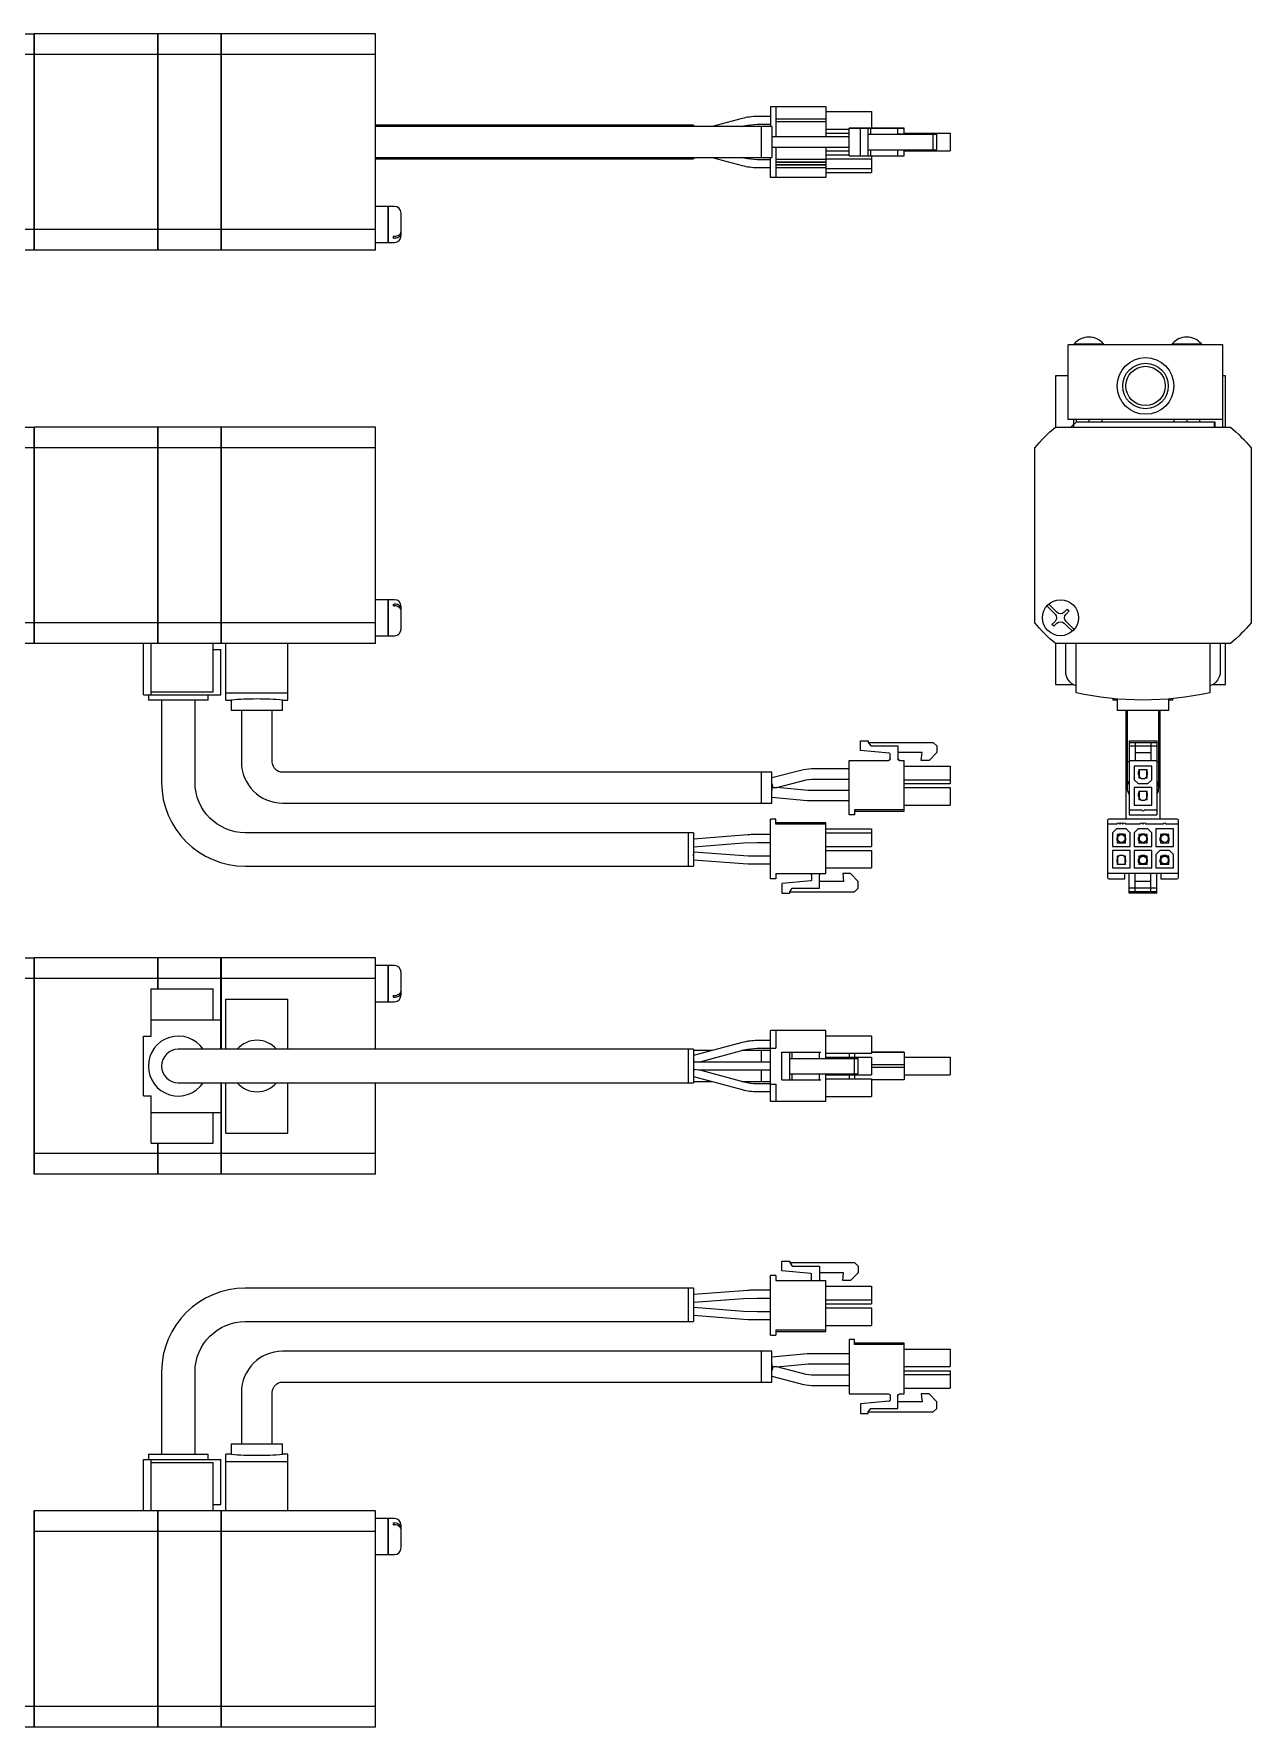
# Model space of a CAD drawing. Extents: x 0 to 497, y -8 to 356.
# Drawn here: x 261.1 to 497.4, y 27.5 to 356.3 of the extents above; entities that cross this region are included whole.
import ezdxf

# ---------------------------------------------------------------- set-up
doc = ezdxf.new("R2010")
doc.units = 0
doc.header["$LTSCALE"] = 0.5
doc.layers.add('MSM_CONTINUOUS', color=7, linetype='CONTINUOUS')

msp = doc.modelspace()

# ---------------------------------------------------------------- linework, layer by layer
at = {"layer": 'MSM_CONTINUOUS'}
for p, q in [((242.38, 356.3), (261.08, 356.3)), ((261.08, 356.3), (261.08, 314.3)), ((261.13, 356.25), (261.08, 356.25)), ((261.13, 356.3), (261.13, 314.3)), ((285.08, 356.3), (261.13, 356.3)), ((285.08, 356.3), (285.08, 314.3)), ((285.13, 356.25), (285.08, 356.25)), ((285.13, 356.3), (285.13, 314.3)), ((297.38, 356.3), (285.13, 356.3)), ((297.38, 356.3), (297.38, 314.3)), ((297.43, 356.25), (297.38, 356.25)), ((297.43, 356.3), (297.43, 314.3)), ((327.38, 356.3), (297.43, 356.3)), ((327.38, 314.3), (327.38, 356.3)), ((261.08, 352.28), (252.38, 352.28)), ((261.13, 352.02), (261.08, 352.02)), ((285.08, 352.28), (261.13, 352.28)), ((285.13, 352.02), (285.08, 352.02)), ((297.38, 352.28), (285.13, 352.28)), ((297.43, 352.02), (297.38, 352.02)), ((327.38, 352.28), (297.43, 352.28)), ((404.13, 342.2), (404.13, 338.3)), ((404.13, 342.2), (414.83, 342.2)), ((405.13, 342.2), (405.13, 336.3)), ((414.83, 342.2), (414.83, 336.3)), ((398.62, 339.88), (392.76, 338.3)), ((404.13, 340.25), (401.5, 340.25)), ((401.5, 338.75), (404.13, 338.75)), ((414.83, 339.75), (405.13, 339.75)), ((414.83, 339.25), (405.13, 339.25)), ((414.83, 341.2), (423.73, 341.2)), ((423.73, 341.2), (423.73, 338)), ((389.13, 338.55), (327.38, 338.55)), ((404.38, 338.3), (327.38, 338.3)), ((388.13, 338.55), (388.13, 338.3)), ((389.13, 338.55), (389.13, 338.3)), ((398.56, 338.3), (399.01, 338.43)), ((402.38, 332.3), (402.38, 338.3)), ((404.38, 338.3), (404.38, 332.3)), ((410.76, 336.3), (404.38, 336.3)), ((411.29, 336.3), (404.38, 336.3)), ((412.03, 336.3), (410.76, 336.3)), ((411.48, 336.3), (411.29, 336.3)), ((419.38, 336.3), (411.48, 336.3)), ((419.38, 336.3), (412.03, 336.3)), ((414.83, 337.8), (419.38, 337.8)), ((414.83, 337), (419.38, 337)), ((419.38, 338), (427.03, 338)), ((419.38, 338), (419.38, 338)), ((419.38, 332.6), (419.38, 338)), ((420.38, 338), (419.38, 338)), ((430.08, 338), (420.38, 338)), ((421.58, 332.6), (421.58, 338)), ((421.58, 338), (423.08, 338)), ((427.15, 338), (421.58, 338)), ((423.08, 338), (423.58, 338)), ((423.08, 332.6), (423.08, 338)), ((423.08, 336.8), (435.68, 336.8)), ((423.58, 338), (428.83, 338)), ((423.58, 336.8), (423.58, 338)), ((427.03, 338), (427.33, 338)), ((427.33, 338), (427.15, 338)), ((428.83, 338), (429.13, 338)), ((428.83, 336.8), (428.83, 338)), ((429.13, 336.8), (428.83, 336.8)), ((433.52, 336.8), (428.83, 336.8)), ((429.13, 338), (430.08, 338)), ((430.08, 336.8), (430.08, 338)), ((430.08, 338), (430.08, 338)), ((430.08, 337), (438.98, 337)), ((430.08, 337), (438.98, 337)), ((430.08, 337), (438.98, 337)), ((433.38, 336.8), (433.52, 336.8)), ((434.88, 336.8), (433.52, 336.8)), ((436.38, 336.8), (434.88, 336.8)), ((435.68, 336.8), (436.38, 336.8)), ((435.68, 333.8), (435.68, 336.8)), ((436.38, 333.8), (436.38, 336.8)), ((438.98, 337), (438.98, 333.6)), ((327.38, 332.3), (404.38, 332.3)), ((388.13, 332.3), (388.13, 332.05)), ((389.13, 332.3), (389.13, 332.05)), ((392.76, 332.3), (398.62, 330.73)), ((399.01, 332.18), (398.56, 332.3)), ((404.13, 328.4), (404.13, 332.3)), ((404.38, 334.3), (410.76, 334.3)), ((405.13, 334.3), (405.13, 328.4)), ((410.76, 334.3), (412.03, 334.3)), ((412.03, 334.3), (419.38, 334.3)), ((414.83, 334.3), (414.83, 328.4)), ((414.83, 333.6), (419.38, 333.6)), ((414.83, 332.8), (419.38, 332.8)), ((419.38, 332.6), (421.58, 332.6)), ((421.58, 332.6), (423.08, 332.6)), ((423.08, 333.8), (435.68, 333.8)), ((423.08, 332.6), (423.58, 332.6)), ((423.58, 332.6), (423.58, 333.8)), ((423.58, 332.6), (428.83, 332.6)), ((423.73, 332.6), (423.73, 329.4)), ((428.83, 332.6), (428.83, 333.8)), ((428.83, 332.6), (429.13, 332.6)), ((429.13, 332.6), (430.08, 332.6)), ((430.08, 332.6), (430.08, 333.8)), ((430.08, 333.6), (438.98, 333.6)), ((435.68, 333.8), (436.38, 333.8)), ((327.38, 332.05), (389.13, 332.05)), ((404.13, 331.85), (401.51, 331.85)), ((401.51, 330.35), (404.13, 330.35)), ((414.83, 331.9), (405.13, 331.9)), ((414.83, 331.4), (405.13, 331.4)), ((414.83, 331.35), (405.13, 331.35)), ((414.83, 330.85), (405.13, 330.85)), ((414.83, 330.8), (405.13, 330.8)), ((414.83, 330.3), (405.13, 330.3)), ((414.83, 332.05), (423.73, 332.05)), ((414.83, 330.15), (423.73, 330.15)), ((414.83, 329.4), (423.73, 329.4)), ((414.83, 328.4), (404.13, 328.4)), ((329.88, 322.8), (327.38, 322.8)), ((329.88, 315.8), (329.88, 322.8)), ((329.93, 322.75), (329.88, 322.75)), ((329.93, 315.8), (329.93, 322.8)), ((331.08, 322.8), (329.93, 322.8)), ((332.38, 317.1), (332.38, 321.5)), ((261.08, 318.33), (252.38, 318.33)), ((261.13, 318.59), (261.08, 318.59)), ((285.08, 318.33), (261.13, 318.33)), ((285.13, 318.59), (285.08, 318.59)), ((297.38, 318.33), (285.13, 318.33)), ((297.43, 318.59), (297.38, 318.59)), ((327.38, 318.33), (297.43, 318.33)), ((327.38, 315.8), (329.88, 315.8)), ((329.88, 315.85), (329.93, 315.85)), ((329.93, 315.8), (331.08, 315.8)), ((330.88, 317.01), (331.08, 317.01)), ((330.88, 316.66), (330.88, 317.01)), ((330.88, 316.66), (331.08, 316.66)), ((261.08, 314.3), (245.88, 314.3)), ((261.13, 314.35), (261.08, 314.35)), ((285.08, 314.3), (261.13, 314.3)), ((285.13, 314.35), (285.08, 314.35)), ((297.38, 314.3), (285.13, 314.3)), ((297.43, 314.35), (297.38, 314.35)), ((327.38, 314.3), (297.43, 314.3)), ((461.91, 281.43), (461.91, 295.93)), ((491.91, 295.93), (461.91, 295.93)), ((463.06, 296.09), (468.76, 296.09)), ((463.06, 296.09), (463.06, 295.93)), ((468.76, 295.93), (468.76, 296.09)), ((482.06, 296.09), (487.76, 296.09)), ((482.06, 296.09), (482.06, 295.93)), ((487.76, 295.93), (487.76, 296.09)), ((491.91, 279.93), (491.91, 295.93)), ((461.91, 289.93), (459.41, 289.93)), ((459.41, 289.93), (459.41, 279.93)), ((492.41, 289.93), (491.91, 289.93)), ((492.41, 279.93), (492.41, 289.93)), ((242.38, 279.93), (261.08, 279.93)), ((261.08, 279.93), (261.08, 237.93)), ((261.13, 279.88), (261.08, 279.88)), ((261.13, 279.93), (261.13, 237.93)), ((285.08, 279.93), (261.13, 279.93)), ((285.08, 279.93), (285.08, 237.93)), ((285.13, 279.88), (285.08, 279.88)), ((285.13, 279.93), (285.13, 237.93)), ((297.38, 279.93), (285.13, 279.93)), ((297.38, 279.93), (297.38, 237.93)), ((297.43, 279.88), (297.38, 279.88)), ((297.43, 279.93), (297.43, 237.93)), ((327.38, 279.93), (297.43, 279.93)), ((327.38, 237.93), (327.38, 279.93)), ((459.44, 279.93), (493.38, 279.93)), ((491.91, 281.43), (461.91, 281.43)), ((463.41, 280.93), (462.41, 279.93)), ((462.91, 281.43), (462.91, 279.93)), ((463.41, 281.43), (463.41, 280.93)), ((490.41, 280.93), (463.41, 280.93)), ((465.91, 281.43), (465.91, 280.93)), ((468.41, 281.43), (468.41, 280.93)), ((482.41, 281.43), (482.41, 280.93)), ((484.91, 281.43), (484.91, 280.93)), ((487.41, 281.43), (487.41, 280.93)), ((490.31, 279.93), (490.31, 280.93)), ((490.41, 279.93), (490.41, 280.93)), ((261.08, 275.9), (252.38, 275.9)), ((261.13, 275.64), (261.08, 275.64)), ((285.08, 275.9), (261.13, 275.9)), ((285.13, 275.64), (285.08, 275.64)), ((297.38, 275.9), (285.13, 275.9)), ((297.43, 275.64), (297.38, 275.64)), ((327.38, 275.9), (297.43, 275.9)), ((455.41, 241.96), (455.41, 275.9)), ((497.41, 275.9), (497.41, 241.96)), ((329.88, 246.43), (327.38, 246.43)), ((329.88, 239.43), (329.88, 246.43)), ((329.93, 246.38), (329.88, 246.38)), ((329.93, 239.43), (329.93, 246.43)), ((331.08, 246.43), (329.93, 246.43)), ((330.88, 245.58), (331.08, 245.58)), ((330.88, 245.22), (330.88, 245.58)), ((330.88, 245.22), (331.08, 245.22)), ((332.38, 240.73), (332.38, 245.13)), ((459.35, 243.64), (457.76, 245.22)), ((458.12, 245.58), (459.7, 243.99)), ((461.12, 243.99), (461.72, 244.59)), ((462.07, 244.24), (461.47, 243.64)), ((461.72, 244.59), (462.07, 244.24)), ((261.08, 241.96), (252.38, 241.96)), ((261.13, 242.22), (261.08, 242.22)), ((285.08, 241.96), (261.13, 241.96)), ((285.13, 242.22), (285.08, 242.22)), ((297.38, 241.96), (285.13, 241.96)), ((297.43, 242.22), (297.38, 242.22)), ((327.38, 241.96), (297.43, 241.96)), ((458.75, 241.62), (459.35, 242.22)), ((459.1, 241.27), (458.75, 241.62)), ((459.7, 241.87), (459.1, 241.27)), ((461.78, 241.21), (461.12, 241.87)), ((461.47, 242.22), (462.13, 241.56)), ((462.7, 240.29), (461.78, 241.21)), ((462.13, 241.56), (463.06, 240.64)), ((261.08, 237.93), (242.38, 237.93)), ((261.13, 237.98), (261.08, 237.98)), ((297.38, 237.93), (261.13, 237.93)), ((282.38, 227.93), (282.38, 237.93)), ((283.88, 227.93), (283.88, 237.93)), ((285.13, 237.98), (285.08, 237.98)), ((295.88, 228.53), (295.88, 237.93)), ((297.43, 237.98), (297.38, 237.98)), ((327.38, 237.93), (297.43, 237.93)), ((298.38, 226.94), (298.38, 237.93)), ((310.38, 226.94), (310.38, 237.93)), ((327.38, 239.43), (329.88, 239.43)), ((329.88, 239.48), (329.93, 239.48)), ((329.93, 239.43), (331.08, 239.43)), ((459.41, 237.96), (459.41, 229.93)), ((493.38, 237.93), (459.44, 237.93)), ((461.41, 232.51), (461.41, 237.93)), ((463.41, 228.36), (463.41, 237.93)), ((489.41, 237.93), (489.41, 228.36)), ((491.41, 237.93), (491.41, 232.51)), ((492.41, 229.93), (492.41, 237.93)), ((295.88, 236.73), (297.38, 236.73)), ((297.38, 227.93), (297.38, 236.73)), ((282.38, 227.93), (297.38, 227.93)), ((283.31, 227.93), (283.31, 226.93)), ((294.95, 226.93), (283.31, 226.93)), ((283.88, 228.53), (295.88, 228.53)), ((285.88, 226.93), (285.88, 210.93)), ((292.38, 210.93), (292.38, 226.93)), ((294.95, 226.93), (294.95, 227.93)), ((298.38, 228.36), (310.38, 228.36)), ((298.38, 226.94), (299.38, 226.94)), ((299.38, 226.94), (299.38, 224.93)), ((309.38, 226.94), (310.38, 226.94)), ((309.38, 224.93), (309.38, 226.94)), ((459.41, 229.93), (462.88, 229.93)), ((470.59, 227.22), (470.59, 226.93)), ((471.41, 226.93), (470.59, 226.93)), ((471.41, 227.14), (471.41, 224.93)), ((481.41, 224.93), (481.41, 227.14)), ((482.23, 226.93), (481.41, 226.93)), ((482.23, 226.93), (482.23, 227.22)), ((489.94, 229.93), (492.41, 229.93)), ((309.38, 224.93), (299.38, 224.93)), ((301.38, 224.93), (301.38, 214.93)), ((307.38, 214.93), (307.38, 224.93)), ((481.41, 224.93), (471.41, 224.93)), ((473.16, 203.83), (473.16, 224.93)), ((473.41, 209.93), (473.41, 224.93)), ((479.41, 224.93), (479.41, 209.93)), ((479.66, 224.93), (479.66, 203.83)), ((421.58, 217.12), (421.58, 219.03)), ((421.58, 219.03), (423.08, 219.03)), ((421.58, 219.03), (423.08, 219.03)), ((427.15, 216.63), (421.58, 217.12)), ((423.08, 219.03), (423.08, 218.73)), ((423.08, 218.73), (435.68, 218.73)), ((423.08, 218.73), (423.58, 218.03)), ((423.08, 218.73), (435.68, 218.73)), ((423.58, 218.03), (428.83, 218.03)), ((428.83, 218.03), (428.83, 215.53)), ((435.68, 218.73), (436.38, 218.03)), ((435.68, 218.73), (436.38, 218.03)), ((436.38, 218.03), (436.38, 216.73)), ((473.71, 219.03), (479.11, 219.03)), ((473.71, 219.03), (473.71, 204.63)), ((473.71, 218.73), (479.11, 218.73)), ((473.71, 218.03), (479.11, 218.03)), ((474.91, 218.73), (474.91, 215.23)), ((477.91, 218.73), (477.91, 215.23)), ((479.11, 219.03), (479.11, 204.63)), ((419.38, 215.23), (427.03, 215.23)), ((419.38, 215.23), (427.03, 215.23)), ((419.38, 204.63), (419.38, 215.23)), ((427.04, 215.23), (427.03, 215.23)), ((427.33, 215.53), (427.33, 216.43)), ((433.52, 216.73), (428.83, 216.73)), ((429.13, 215.23), (429.13, 215.23)), ((429.13, 215.23), (430.08, 215.23)), ((429.13, 215.23), (430.08, 215.23)), ((430.08, 205.38), (430.08, 215.23)), ((430.08, 214.13), (438.98, 214.13)), ((430.08, 214.13), (438.98, 214.13)), ((433.38, 215.23), (433.52, 216.73)), ((433.38, 215.23), (433.52, 216.73)), ((434.88, 215.23), (433.38, 215.23)), ((436.38, 216.73), (434.88, 215.23)), ((438.98, 214.13), (438.98, 210.73)), ((473.71, 214.93), (473.41, 214.93)), ((473.71, 215.23), (479.11, 215.23)), ((474.71, 214.13), (474.71, 211.48)), ((478.11, 214.13), (474.71, 214.13)), ((474.91, 216.73), (477.91, 216.73)), ((478.11, 211.48), (478.11, 214.13)), ((479.41, 214.93), (479.11, 214.93)), ((404.38, 212.93), (309.38, 212.93)), ((402.38, 206.93), (402.38, 212.93)), ((410.51, 213.41), (404.38, 211.81)), ((404.38, 206.93), (404.38, 212.93)), ((404.6, 209.94), (404.38, 210.78)), ((404.6, 209.94), (404.38, 210.78)), ((405.33, 209.99), (411.02, 211.48)), ((412.03, 213.61), (410.51, 213.41)), ((411.02, 211.48), (412.03, 211.61)), ((419.38, 213.61), (412.03, 213.61)), ((412.03, 211.61), (419.38, 211.61)), ((430.08, 211.48), (438.98, 211.48)), ((430.08, 210.73), (438.98, 210.73)), ((473.41, 212.93), (473.16, 212.93)), ((474.71, 211.48), (475.46, 210.73)), ((475.46, 210.73), (477.36, 210.73)), ((475.51, 212.98), (475.51, 212.48)), ((475.66, 212.98), (475.51, 212.98)), ((475.51, 212.48), (475.66, 212.48)), ((475.61, 213.48), (477.21, 213.48)), ((475.61, 213.48), (475.61, 212.98)), ((475.61, 212.48), (475.61, 211.83)), ((475.61, 211.83), (475.94, 211.83)), ((475.66, 213.48), (475.66, 212.11)), ((475.66, 212.11), (476.04, 211.73)), ((476.04, 211.73), (476.79, 211.73)), ((476.79, 211.73), (477.16, 212.11)), ((476.89, 211.83), (477.21, 211.83)), ((477.16, 212.11), (477.16, 213.48)), ((477.16, 212.98), (477.31, 212.98)), ((477.16, 212.48), (477.31, 212.48)), ((477.21, 212.98), (477.21, 213.48)), ((477.21, 211.83), (477.21, 212.48)), ((477.31, 212.48), (477.31, 212.98)), ((477.36, 210.73), (478.11, 211.48)), ((479.66, 212.93), (479.41, 212.93)), ((404.38, 209.08), (404.48, 210.08)), ((404.38, 208.08), (411.19, 207.42)), ((404.57, 210.07), (404.48, 210.08)), ((404.6, 209.94), (405.33, 209.99)), ((411.38, 209.41), (405.33, 209.99)), ((411.19, 207.42), (411.48, 207.41)), ((411.48, 209.41), (411.38, 209.41)), ((419.38, 209.41), (411.48, 209.41)), ((411.48, 207.41), (419.38, 207.41)), ((430.08, 209.93), (438.98, 209.93)), ((430.08, 209.93), (438.98, 209.93)), ((438.98, 209.93), (438.98, 206.53)), ((478.11, 209.93), (474.71, 209.93)), ((474.71, 209.93), (474.71, 206.53)), ((475.66, 208.78), (475.51, 208.78)), ((475.51, 208.78), (475.51, 208.28)), ((475.51, 208.28), (475.66, 208.28)), ((475.61, 209.28), (475.61, 208.78)), ((475.61, 209.28), (477.21, 209.28)), ((475.61, 208.28), (475.61, 207.63)), ((475.61, 207.63), (475.94, 207.63)), ((475.66, 209.28), (475.66, 207.91)), ((475.66, 207.91), (476.04, 207.53)), ((476.04, 207.53), (476.79, 207.53)), ((476.79, 207.53), (477.16, 207.91)), ((476.89, 207.63), (477.21, 207.63)), ((477.16, 207.91), (477.16, 209.28)), ((477.16, 208.78), (477.31, 208.78)), ((477.16, 208.28), (477.31, 208.28)), ((477.21, 208.78), (477.21, 209.28)), ((477.21, 207.63), (477.21, 208.28)), ((477.31, 208.28), (477.31, 208.78)), ((478.11, 206.53), (478.11, 209.93)), ((309.38, 206.93), (404.38, 206.93)), ((420.38, 204.63), (419.38, 204.63)), ((430.08, 205.63), (420.38, 205.63)), ((420.38, 205.63), (420.38, 204.63)), ((420.38, 205.38), (430.08, 205.38)), ((430.08, 206.53), (438.98, 206.53)), ((473.71, 205.63), (476.16, 205.63)), ((473.71, 204.63), (479.11, 204.63)), ((474.71, 206.53), (478.11, 206.53)), ((476.66, 205.63), (479.11, 205.63)), ((389.13, 201.18), (302.13, 201.18)), ((388.13, 201.18), (388.13, 194.68)), ((389.13, 201.18), (389.13, 194.68)), ((399.68, 200.77), (389.13, 199.93)), ((404.13, 200.81), (400.53, 200.81)), ((404.13, 192.23), (404.13, 203.83)), ((405.13, 203.83), (404.13, 203.83)), ((405.13, 202.83), (405.13, 203.83)), ((414.83, 203.08), (405.13, 203.08)), ((414.83, 202.83), (405.13, 202.83)), ((414.83, 193.23), (414.83, 203.08)), ((414.83, 201.93), (423.73, 201.93)), ((414.83, 201.18), (423.73, 201.18)), ((423.73, 201.93), (423.73, 198.53)), ((469.51, 203.53), (469.51, 192.53)), ((471.41, 202.83), (469.51, 202.83)), ((483.01, 203.83), (469.81, 203.83)), ((471.26, 201.93), (470.51, 201.18)), ((470.51, 201.18), (470.51, 198.53)), ((473.16, 201.93), (471.26, 201.93)), ((471.41, 200.83), (471.41, 200.18)), ((471.74, 200.83), (471.41, 200.83)), ((471.84, 200.93), (471.46, 200.56)), ((472.59, 200.93), (471.84, 200.93)), ((471.96, 202.83), (471.91, 202.83)), ((472.42, 200.78), (472.87, 200.64)), ((472.51, 202.83), (472.46, 202.83)), ((472.96, 200.56), (472.59, 200.93)), ((473.01, 200.83), (472.69, 200.83)), ((475.89, 202.83), (473.01, 202.83)), ((473.01, 200.18), (473.01, 200.83)), ((473.91, 201.18), (473.16, 201.93)), ((473.91, 198.53), (473.91, 201.18)), ((475.46, 201.93), (474.71, 201.18)), ((474.71, 201.18), (474.71, 198.53)), ((477.36, 201.93), (475.46, 201.93)), ((475.94, 200.83), (475.61, 200.83)), ((475.61, 200.83), (475.61, 200.18)), ((475.94, 200.83), (475.66, 200.56)), ((476.04, 200.93), (475.94, 200.83)), ((476.79, 200.93), (476.04, 200.93)), ((476.44, 202.83), (476.39, 202.83)), ((476.89, 200.83), (476.79, 200.93)), ((477.21, 200.83), (476.89, 200.83)), ((477.16, 200.56), (476.89, 200.83)), ((480.36, 202.83), (476.94, 202.83)), ((477.21, 200.18), (477.21, 200.83)), ((478.11, 201.18), (477.36, 201.93)), ((478.11, 198.53), (478.11, 201.18)), ((478.91, 201.93), (478.91, 198.53)), ((482.31, 201.93), (478.91, 201.93)), ((479.81, 200.83), (479.81, 200.18)), ((480.14, 200.83), (479.81, 200.83)), ((480.24, 200.93), (479.86, 200.56)), ((480.4, 200.78), (479.95, 200.64)), ((480.99, 200.93), (480.24, 200.93)), ((483.31, 202.83), (480.86, 202.83)), ((481.09, 200.83), (480.99, 200.93)), ((481.41, 200.83), (481.09, 200.83)), ((481.36, 200.56), (481.09, 200.83)), ((481.41, 200.18), (481.41, 200.83)), ((482.31, 198.53), (482.31, 201.93)), ((483.31, 192.53), (483.31, 203.53)), ((389.13, 196.68), (389.19, 197.43)), ((389.19, 197.43), (389.13, 197.4)), ((389.19, 198.43), (398.87, 199.2)), ((399.82, 196.63), (389.19, 197.43)), ((398.87, 199.2), (401.51, 199.31)), ((401.51, 199.31), (404.13, 199.31)), ((414.83, 198.53), (423.73, 198.53)), ((414.83, 197.73), (423.73, 197.73)), ((423.73, 197.73), (423.73, 194.33)), ((470.51, 198.53), (473.91, 198.53)), ((473.91, 197.73), (470.51, 197.73)), ((470.51, 197.73), (470.51, 194.33)), ((471.46, 200.18), (471.31, 200.18)), ((471.31, 200.18), (471.31, 199.68)), ((471.31, 199.68), (471.46, 199.68)), ((471.41, 199.68), (471.41, 199.18)), ((473.01, 199.18), (471.41, 199.18)), ((471.46, 200.56), (471.46, 199.18)), ((472.52, 199.18), (472, 199.34)), ((472.96, 199.18), (472.96, 200.56)), ((473.11, 200.18), (472.96, 200.18)), ((473.11, 199.68), (472.96, 199.68)), ((473.01, 199.18), (473.01, 199.68)), ((473.11, 199.68), (473.11, 200.18)), ((473.91, 194.33), (473.91, 197.73)), ((474.71, 198.53), (478.11, 198.53)), ((474.71, 197.73), (474.71, 194.33)), ((478.11, 197.73), (474.71, 197.73)), ((475.66, 200.18), (475.51, 200.18)), ((475.51, 200.18), (475.51, 199.68)), ((475.51, 199.68), (475.66, 199.68)), ((475.61, 199.68), (475.61, 199.18)), ((477.21, 199.18), (475.61, 199.18)), ((475.66, 200.56), (475.66, 199.18)), ((475.66, 199.18), (475.66, 199.26)), ((477.16, 199.18), (477.16, 200.56)), ((477.31, 200.18), (477.16, 200.18)), ((477.31, 199.68), (477.16, 199.68)), ((477.16, 199.18), (477.16, 199.26)), ((477.21, 199.18), (477.21, 199.68)), ((477.31, 199.68), (477.31, 200.18)), ((478.11, 194.33), (478.11, 197.73)), ((478.91, 198.53), (482.31, 198.53)), ((479.66, 197.73), (478.91, 196.98)), ((481.56, 197.73), (479.66, 197.73)), ((479.71, 200.18), (479.71, 199.68)), ((479.86, 200.18), (479.71, 200.18)), ((479.71, 199.68), (479.86, 199.68)), ((479.81, 199.68), (479.81, 199.18)), ((481.41, 199.18), (479.81, 199.18)), ((479.86, 200.56), (479.86, 199.18)), ((480.3, 199.18), (480.82, 199.34)), ((481.36, 199.18), (481.36, 200.56)), ((481.51, 200.18), (481.36, 200.18)), ((481.51, 199.68), (481.36, 199.68)), ((481.41, 199.18), (481.41, 199.68)), ((481.51, 199.68), (481.51, 200.18)), ((482.31, 196.98), (481.56, 197.73)), ((302.13, 194.68), (389.13, 194.68)), ((389.13, 195.93), (399.7, 195.14)), ((404.13, 196.61), (400.51, 196.61)), ((400.51, 195.11), (404.13, 195.11)), ((414.83, 194.33), (423.73, 194.33)), ((470.51, 194.33), (473.91, 194.33)), ((471.31, 195.98), (471.31, 195.48)), ((471.46, 195.98), (471.31, 195.98)), ((471.31, 195.48), (471.46, 195.48)), ((471.74, 196.63), (471.41, 196.63)), ((471.41, 196.63), (471.41, 195.98)), ((471.41, 195.48), (471.41, 194.98)), ((473.01, 194.98), (471.41, 194.98)), ((471.84, 196.73), (471.46, 196.36)), ((471.46, 196.36), (471.46, 194.98)), ((472.59, 196.73), (471.84, 196.73)), ((472.69, 196.63), (472.59, 196.73)), ((472.96, 196.36), (472.69, 196.63)), ((473.01, 196.63), (472.69, 196.63)), ((472.96, 194.98), (472.96, 196.36)), ((473.11, 195.98), (472.96, 195.98)), ((473.11, 195.48), (472.96, 195.48)), ((473.01, 195.98), (473.01, 196.63)), ((473.01, 194.98), (473.01, 195.48)), ((473.11, 195.48), (473.11, 195.98)), ((474.71, 194.33), (478.11, 194.33)), ((475.66, 195.98), (475.51, 195.98)), ((475.51, 195.98), (475.51, 195.48)), ((475.51, 195.48), (475.66, 195.48)), ((475.94, 196.63), (475.61, 196.63)), ((475.61, 196.63), (475.61, 195.98)), ((475.61, 195.48), (475.61, 194.98)), ((477.21, 194.98), (475.61, 194.98)), ((476.04, 196.73), (475.66, 196.36)), ((475.66, 196.36), (475.66, 194.98)), ((476.79, 196.73), (476.04, 196.73)), ((476.89, 196.63), (476.79, 196.73)), ((477.16, 196.36), (476.89, 196.63)), ((477.21, 196.63), (476.89, 196.63)), ((477.16, 194.98), (477.16, 196.36)), ((477.31, 195.98), (477.16, 195.98)), ((477.31, 195.48), (477.16, 195.48)), ((477.21, 195.98), (477.21, 196.63)), ((477.21, 194.98), (477.21, 195.48)), ((477.31, 195.48), (477.31, 195.98)), ((478.91, 196.98), (478.91, 194.33)), ((478.91, 194.33), (482.31, 194.33)), ((479.86, 195.98), (479.71, 195.98)), ((479.71, 195.98), (479.71, 195.48)), ((479.71, 195.48), (479.86, 195.48)), ((480.14, 196.63), (479.81, 196.63)), ((479.81, 196.63), (479.81, 195.98)), ((479.81, 195.48), (479.81, 194.98)), ((481.41, 194.98), (479.81, 194.98)), ((480.24, 196.73), (479.86, 196.36)), ((479.86, 196.36), (479.86, 194.98)), ((479.86, 195.29), (480.41, 195.13)), ((480.99, 196.73), (480.24, 196.73)), ((480.81, 196.58), (480.27, 196.73)), ((481.36, 196.36), (480.99, 196.73)), ((481.41, 196.63), (481.09, 196.63)), ((481.36, 194.98), (481.36, 196.36)), ((481.51, 195.98), (481.36, 195.98)), ((481.51, 195.48), (481.36, 195.48)), ((481.41, 195.98), (481.41, 196.63)), ((481.41, 194.98), (481.41, 195.48)), ((481.51, 195.48), (481.51, 195.98)), ((482.31, 194.33), (482.31, 196.98)), ((405.13, 192.23), (404.13, 192.23)), ((405.13, 193.23), (405.13, 192.23)), ((405.13, 193.23), (414.83, 193.23)), ((411.9, 191.83), (406.33, 191.35)), ((406.33, 191.35), (406.33, 189.43)), ((412.08, 192.93), (412.08, 192.03)), ((413.58, 190.43), (413.58, 192.93)), ((418.27, 191.73), (413.58, 191.73)), ((419.63, 193.23), (418.13, 193.23)), ((418.13, 193.23), (418.27, 191.73)), ((421.13, 191.73), (419.63, 193.23)), ((421.13, 190.43), (421.13, 191.73)), ((483.31, 193.23), (469.51, 193.23)), ((469.81, 192.23), (472.91, 192.23)), ((472.91, 192.23), (472.91, 193.23)), ((473.71, 189.43), (473.71, 193.23)), ((474.91, 189.73), (474.91, 193.23)), ((477.91, 191.73), (474.91, 191.73)), ((477.91, 189.73), (477.91, 193.23)), ((479.11, 189.43), (479.11, 193.23)), ((479.91, 193.23), (479.91, 192.23)), ((479.91, 192.23), (483.01, 192.23)), ((406.33, 189.43), (407.83, 189.43)), ((407.83, 189.73), (408.33, 190.43)), ((407.83, 189.73), (420.43, 189.73)), ((407.83, 189.43), (407.83, 189.73)), ((408.33, 190.43), (413.58, 190.43)), ((420.43, 189.73), (421.13, 190.43)), ((479.11, 190.43), (473.71, 190.43)), ((479.11, 189.73), (473.71, 189.73)), ((479.11, 189.43), (473.71, 189.43)), ((245.88, 176.87), (261.08, 176.87)), ((261.08, 176.87), (261.08, 134.87)), ((261.13, 176.82), (261.08, 176.82)), ((261.13, 176.87), (261.13, 134.87)), ((285.08, 176.87), (261.13, 176.87)), ((285.08, 176.87), (285.08, 170.87)), ((285.13, 176.82), (285.08, 176.82)), ((285.13, 176.87), (285.13, 170.87)), ((297.38, 176.87), (285.13, 176.87)), ((297.38, 159.12), (297.38, 176.87)), ((297.43, 176.82), (297.38, 176.82)), ((297.43, 176.87), (297.43, 159.12)), ((327.38, 176.87), (297.43, 176.87)), ((327.38, 159.12), (327.38, 176.87)), ((329.88, 175.37), (327.38, 175.37)), ((329.88, 168.37), (329.88, 175.37)), ((329.93, 175.32), (329.88, 175.32)), ((329.93, 168.37), (329.93, 175.37)), ((331.08, 175.37), (329.93, 175.37)), ((261.08, 172.84), (252.38, 172.84)), ((261.13, 172.59), (261.08, 172.59)), ((285.08, 172.84), (261.13, 172.84)), ((285.13, 172.59), (285.08, 172.59)), ((297.38, 172.84), (285.13, 172.84)), ((297.43, 172.59), (297.38, 172.59)), ((327.38, 172.84), (297.43, 172.84)), ((332.38, 169.67), (332.38, 174.07)), ((283.88, 161.65), (283.88, 170.87)), ((283.88, 170.87), (295.88, 170.87)), ((295.88, 164.87), (295.88, 170.87)), ((298.38, 159.12), (298.38, 168.87)), ((298.38, 168.87), (310.38, 168.87)), ((310.38, 159.12), (310.38, 168.87)), ((327.38, 168.37), (329.88, 168.37)), ((329.88, 168.42), (329.93, 168.42)), ((329.93, 168.37), (331.08, 168.37)), ((330.88, 169.58), (331.08, 169.58)), ((330.88, 169.23), (330.88, 169.58)), ((330.88, 169.23), (331.08, 169.23)), ((283.88, 164.87), (297.38, 164.87)), ((282.38, 150.09), (282.38, 161.65)), ((282.38, 161.65), (283.88, 161.65)), ((404.13, 148.97), (404.13, 162.77)), ((414.83, 162.77), (404.13, 162.77)), ((405.13, 162.77), (405.13, 159.37)), ((414.83, 157.37), (414.83, 162.77)), ((414.83, 161.77), (423.73, 161.77)), ((423.73, 161.77), (423.73, 158.37)), ((389.13, 159.12), (289.13, 159.12)), ((388.13, 159.12), (388.13, 152.62)), ((398.62, 160.44), (389.13, 157.9)), ((389.13, 159.12), (389.13, 152.62)), ((392.76, 158.87), (389.13, 158.87)), ((390.17, 156.62), (399.01, 158.99)), ((404.13, 158.87), (398.56, 158.87)), ((404.13, 160.82), (401.51, 160.82)), ((401.51, 159.32), (404.13, 159.32)), ((402.38, 156.62), (402.38, 158.87)), ((404.13, 159.37), (405.13, 159.37)), ((406.33, 153.17), (406.33, 158.57)), ((406.33, 158.57), (413.88, 158.57)), ((407.83, 153.17), (407.83, 158.57)), ((408.33, 157.37), (408.33, 158.57)), ((413.58, 157.37), (413.58, 158.57)), ((414.83, 158.37), (423.73, 158.37)), ((419.38, 158.37), (419.38, 157.57)), ((420.38, 158.37), (420.38, 157.57)), ((423.73, 158.57), (427.03, 158.57)), ((427.15, 158.57), (423.73, 158.57)), ((423.73, 158.57), (428.83, 158.57)), ((430.08, 158.57), (423.73, 158.57)), ((427.03, 158.57), (427.33, 158.57)), ((427.33, 158.57), (427.15, 158.57)), ((428.83, 158.57), (429.13, 158.57)), ((429.13, 158.57), (430.08, 158.57)), ((430.08, 158.57), (430.08, 158.57)), ((430.08, 158.57), (430.08, 153.17)), ((389.13, 156.91), (389.22, 156.62)), ((404.13, 156.62), (389.13, 156.62)), ((389.13, 155.12), (389.23, 155.12)), ((389.27, 155.24), (390.16, 155.12)), ((390.16, 155.12), (404.13, 155.12)), ((399.01, 152.75), (390.17, 155.12)), ((402.38, 152.87), (402.38, 155.12)), ((407.83, 157.37), (421.13, 157.37)), ((414.83, 157.57), (423.73, 157.57)), ((420.43, 154.37), (420.43, 157.37)), ((421.13, 154.37), (421.13, 157.37)), ((423.73, 157.57), (423.73, 154.17)), ((430.08, 156.12), (423.73, 156.12)), ((430.08, 155.62), (423.73, 155.62)), ((430.08, 157.57), (438.98, 157.57)), ((430.08, 157.57), (438.98, 157.57)), ((430.08, 157.57), (438.98, 157.57)), ((438.98, 157.57), (438.98, 154.17)), ((289.13, 152.62), (389.13, 152.62)), ((297.38, 152.62), (297.38, 134.87)), ((297.43, 152.62), (297.43, 134.87)), ((298.38, 142.87), (298.38, 152.62)), ((310.38, 142.87), (310.38, 152.62)), ((327.38, 134.87), (327.38, 152.62)), ((389.13, 153.85), (398.62, 151.3)), ((389.13, 152.87), (392.76, 152.87)), ((398.56, 152.87), (404.13, 152.87)), ((399.23, 152.69), (399.01, 152.75)), ((404.13, 152.42), (401.5, 152.42)), ((404.13, 152.37), (405.13, 152.37)), ((405.13, 152.37), (405.13, 148.97)), ((406.33, 153.17), (413.88, 153.17)), ((407.83, 154.37), (421.13, 154.37)), ((408.33, 153.17), (408.33, 154.37)), ((413.58, 153.17), (413.58, 154.37)), ((414.83, 148.97), (414.83, 154.37)), ((414.83, 154.17), (423.73, 154.17)), ((414.83, 153.37), (423.73, 153.37)), ((419.38, 154.17), (419.38, 153.37)), ((420.38, 154.17), (420.38, 153.37)), ((423.73, 153.37), (423.73, 149.97)), ((430.08, 153.17), (423.73, 153.17)), ((430.08, 154.17), (438.98, 154.17)), ((282.38, 150.09), (283.88, 150.09)), ((283.88, 140.87), (283.88, 150.09)), ((401.5, 150.92), (404.13, 150.92)), ((414.83, 148.97), (404.13, 148.97)), ((414.83, 149.97), (423.73, 149.97)), ((283.88, 146.87), (297.38, 146.87)), ((295.88, 140.87), (295.88, 146.87)), ((298.38, 142.87), (310.38, 142.87)), ((261.13, 139.16), (261.08, 139.16)), ((285.08, 138.9), (261.13, 138.9)), ((283.88, 140.87), (295.88, 140.87)), ((285.08, 140.87), (285.08, 134.87)), ((285.13, 139.16), (285.08, 139.16)), ((285.13, 140.87), (285.13, 134.87)), ((297.38, 138.9), (285.13, 138.9)), ((297.43, 139.16), (297.38, 139.16)), ((327.38, 138.9), (297.43, 138.9)), ((261.13, 134.92), (261.08, 134.92)), ((285.08, 134.87), (261.13, 134.87)), ((285.13, 134.92), (285.08, 134.92)), ((297.38, 134.87), (285.13, 134.87)), ((297.43, 134.92), (297.38, 134.92)), ((327.38, 134.87), (297.43, 134.87)), ((404.13, 103.6), (404.13, 115.2)), ((405.13, 115.2), (404.13, 115.2)), ((405.13, 115.2), (405.13, 114.2)), ((406.33, 116.09), (406.33, 118)), ((406.33, 118), (407.83, 118)), ((411.9, 115.6), (406.33, 116.09)), ((407.83, 118), (407.83, 117.7)), ((407.83, 117.7), (420.43, 117.7)), ((407.83, 117.7), (408.33, 117)), ((408.33, 117), (413.58, 117)), ((412.08, 114.5), (412.08, 115.4)), ((413.58, 117), (413.58, 114.5)), ((418.27, 115.7), (413.58, 115.7)), ((418.13, 114.2), (418.27, 115.7)), ((421.13, 115.7), (419.63, 114.2)), ((420.43, 117.7), (421.13, 117)), ((421.13, 117), (421.13, 115.7)), ((389.13, 112.75), (302.13, 112.75)), ((388.13, 112.75), (388.13, 106.25)), ((389.13, 112.75), (389.13, 106.25)), ((399.7, 112.29), (389.13, 111.5)), ((404.13, 112.33), (400.51, 112.33)), ((405.13, 114.2), (414.83, 114.2)), ((414.83, 104.35), (414.83, 114.2)), ((414.83, 113.1), (423.73, 113.1)), ((419.63, 114.2), (418.13, 114.2)), ((423.73, 113.1), (423.73, 109.7)), ((389.19, 110), (389.13, 110.03)), ((389.19, 110), (398.87, 110.73)), ((398.87, 108.23), (389.19, 109)), ((398.87, 110.73), (401.5, 110.83)), ((401.5, 110.83), (404.13, 110.83)), ((414.83, 110.45), (423.73, 110.45)), ((414.83, 109.7), (423.73, 109.7)), ((414.83, 108.9), (423.73, 108.9)), ((423.73, 108.9), (423.73, 105.5)), ((302.13, 106.25), (389.13, 106.25)), ((389.13, 107.5), (399.68, 106.66)), ((401.51, 108.13), (398.87, 108.23)), ((400.53, 106.63), (404.13, 106.63)), ((404.13, 108.13), (401.51, 108.13)), ((414.83, 105.5), (423.73, 105.5)), ((404.13, 103.6), (405.13, 103.6)), ((414.83, 104.6), (405.13, 104.6)), ((405.13, 104.6), (405.13, 103.6)), ((405.13, 104.35), (414.83, 104.35)), ((419.38, 102.8), (419.38, 92.2)), ((420.38, 102.8), (419.38, 102.8)), ((420.38, 102.8), (419.38, 102.8)), ((420.38, 101.8), (420.38, 102.8)), ((430.08, 102.05), (420.38, 102.05)), ((430.08, 101.8), (430.08, 102.05)), ((404.38, 100.5), (309.38, 100.5)), ((402.38, 94.5), (402.38, 100.5)), ((404.38, 94.5), (404.38, 100.5)), ((411.19, 100.01), (404.38, 99.35)), ((411.48, 100.02), (411.19, 100.01)), ((419.38, 100.02), (411.48, 100.02)), ((430.08, 101.8), (420.38, 101.8)), ((430.08, 101.8), (420.38, 101.8)), ((430.08, 92.2), (430.08, 101.8)), ((430.08, 100.9), (438.98, 100.9)), ((430.08, 100.9), (438.98, 100.9)), ((438.98, 100.9), (438.98, 97.5)), ((285.88, 96.5), (285.88, 80.5)), ((292.38, 80.5), (292.38, 96.5)), ((404.48, 97.35), (404.38, 98.35)), ((404.38, 96.65), (404.6, 97.49)), ((404.38, 95.62), (410.51, 94.02)), ((404.48, 97.35), (404.57, 97.36)), ((405.33, 97.44), (404.6, 97.49)), ((405.33, 97.44), (411.38, 98.02)), ((411.02, 95.95), (405.33, 97.44)), ((412.03, 95.83), (411.02, 95.95)), ((411.38, 98.02), (411.48, 98.02)), ((411.48, 98.02), (419.38, 98.02)), ((419.38, 95.83), (412.03, 95.83)), ((430.08, 97.5), (438.98, 97.5)), ((430.08, 96.7), (438.98, 96.7)), ((430.08, 96.7), (438.98, 96.7)), ((430.08, 95.95), (438.98, 95.95)), ((438.98, 96.7), (438.98, 93.3)), ((301.38, 92.5), (301.38, 82.5)), ((307.38, 82.5), (307.38, 92.5)), ((309.38, 94.5), (404.38, 94.5)), ((410.51, 94.02), (412.03, 93.83)), ((412.03, 93.83), (419.38, 93.83)), ((419.38, 92.2), (427.03, 92.2)), ((429.13, 92.2), (430.08, 92.2)), ((430.08, 93.3), (438.98, 93.3)), ((434.88, 92.2), (433.38, 92.2)), ((433.38, 92.2), (433.52, 90.7)), ((434.88, 92.2), (433.38, 92.2)), ((436.38, 90.7), (434.88, 92.2)), ((436.38, 90.7), (434.88, 92.2)), ((427.15, 90.8), (421.58, 90.31)), ((427.15, 90.8), (421.58, 90.31)), ((421.58, 90.31), (421.58, 88.4)), ((423.08, 88.7), (423.58, 89.4)), ((423.58, 89.4), (428.83, 89.4)), ((427.15, 90.8), (426, 90.7)), ((427.15, 90.8), (426, 90.7)), ((426, 90.7), (426, 90.7)), ((427.33, 91.9), (427.33, 91)), ((428.83, 89.4), (428.83, 91.9)), ((433.52, 90.7), (428.83, 90.7)), ((433.52, 90.7), (428.83, 90.7)), ((435.68, 88.7), (436.38, 89.4)), ((436.38, 89.4), (436.38, 90.7)), ((421.58, 88.4), (423.08, 88.4)), ((423.08, 88.4), (423.08, 88.7)), ((423.08, 88.7), (435.68, 88.7)), ((299.38, 82.5), (309.38, 82.5)), ((299.38, 82.5), (299.38, 80.5)), ((309.38, 80.5), (309.38, 82.5)), ((282.38, 69.5), (282.38, 79.5)), ((282.38, 79.5), (297.38, 79.5)), ((283.31, 80.5), (294.95, 80.5)), ((283.31, 80.5), (283.31, 79.5)), ((283.88, 69.5), (283.88, 79.5)), ((294.95, 79.5), (294.95, 80.5)), ((297.38, 70.7), (297.38, 79.5)), ((298.38, 69.5), (298.38, 80.5)), ((299.38, 80.5), (298.38, 80.5)), ((298.38, 79.07), (310.38, 79.07)), ((310.38, 80.5), (309.38, 80.5)), ((310.38, 69.5), (310.38, 80.5)), ((283.88, 78.9), (295.88, 78.9)), ((295.88, 69.5), (295.88, 78.9)), ((261.08, 69.5), (261.08, 27.5)), ((261.13, 69.45), (261.08, 69.45)), ((261.13, 69.5), (261.13, 27.5)), ((297.38, 69.5), (261.13, 69.5)), ((285.08, 69.5), (285.08, 27.5)), ((285.13, 69.45), (285.08, 69.45)), ((285.13, 69.5), (285.13, 27.5)), ((295.88, 70.7), (297.38, 70.7)), ((297.38, 69.5), (297.38, 27.5)), ((297.43, 69.45), (297.38, 69.45)), ((297.43, 69.5), (297.43, 27.5)), ((327.38, 69.5), (297.43, 69.5)), ((327.38, 27.5), (327.38, 69.5)), ((329.88, 68), (327.38, 68)), ((329.88, 61), (329.88, 68)), ((329.93, 67.95), (329.88, 67.95)), ((329.93, 61), (329.93, 68)), ((331.08, 68), (329.93, 68)), ((330.88, 67.15), (331.08, 67.15)), ((330.88, 66.79), (330.88, 67.15)), ((330.88, 66.79), (331.08, 66.79)), ((332.38, 62.3), (332.38, 66.7)), ((261.13, 65.21), (261.08, 65.21)), ((285.08, 65.47), (261.13, 65.47)), ((285.13, 65.21), (285.08, 65.21)), ((297.38, 65.47), (285.13, 65.47)), ((297.43, 65.21), (297.38, 65.21)), ((327.38, 65.47), (297.43, 65.47)), ((327.38, 61), (329.88, 61)), ((329.88, 61.05), (329.93, 61.05)), ((329.93, 61), (331.08, 61)), ((261.08, 31.53), (252.38, 31.53)), ((261.13, 31.79), (261.08, 31.79)), ((285.08, 31.53), (261.13, 31.53)), ((285.13, 31.79), (285.08, 31.79)), ((297.38, 31.53), (285.13, 31.53)), ((297.43, 31.79), (297.38, 31.79)), ((327.38, 31.53), (297.43, 31.53)), ((261.08, 27.5), (242.38, 27.5)), ((261.13, 27.55), (261.08, 27.55)), ((285.08, 27.5), (261.13, 27.5)), ((285.13, 27.55), (285.08, 27.55)), ((297.38, 27.5), (285.13, 27.5)), ((297.43, 27.55), (297.38, 27.55)), ((327.38, 27.5), (297.43, 27.5))]:
    msp.add_line(p, q, dxfattribs=at)
for centre, radius in [((476.91, 287.93), 5.5), ((476.91, 287.93), 4.42), ((476.91, 287.93), 3.82), ((460.41, 242.93), 3.5), ((472.21, 200.06), 0.75), ((476.41, 200.06), 0.75), ((480.61, 200.06), 0.75), ((476.41, 195.86), 0.75), ((480.61, 195.86), 0.75)]:
    msp.add_circle(centre, radius, dxfattribs=at)
for centre, radius, start, end in [((401.51, 329.1), 11.15, 89.9911, 105.0006), ((401.51, 341.51), 11.15, 255.0015, 270.0068), ((331.08, 321.5), 1.3, 0, 90), ((331.11, 318.62), 1.61, 269.2584, 304.7863), ((331.08, 317.1), 1.3, 270, 360), ((331.1, 318.32), 1.66, 269.4455, 299.7231), ((331.5, 317.66), 0.891, 298.7486, 355.0367), ((331.58, 317.97), 0.809, 303.6126, 357.2927), ((465.91, 293.73), 3.7, 90, 140.3692), ((465.91, 293.73), 3.7, 39.6308, 90), ((484.91, 293.73), 3.7, 90, 140.3692), ((484.91, 293.73), 3.7, 39.6308, 90), ((331.08, 245.13), 1.3, 0, 90), ((331.16, 244.17), 1.41, 41.3743, 92.8178), ((331.17, 243.84), 1.39, 42.8199, 93.04), ((331.63, 244.28), 0.754, 5.8166, 41.8939), ((331.63, 244.63), 0.751, 1.7681, 38.8955), ((331.08, 240.73), 1.3, 270, 360), ((304.41, 166.42), 60.73, 90.0287, 94.7515), ((304.36, 166.47), 60.68, 85.2466, 89.9732), ((309.38, 214.93), 8, 180, 270), ((427.03, 215.53), 0.3, 270, 360), ((427.13, 216.43), 0.2, 360, 85), ((429.13, 215.53), 0.3, 180, 270), ((302.13, 210.93), 16.25, 180, 270), ((400.53, 190.06), 10.75, 90, 94.548), ((469.81, 203.53), 0.3, 90, 180), ((483.01, 203.53), 0.3, 360, 90), ((389.19, 198.51), 0.0773, 219.0479, 269.5838), ((400.51, 205.86), 10.75, 265.7108, 270), ((469.81, 192.53), 0.3, 180, 270), ((483.01, 192.53), 0.3, 270, 360), ((331.08, 174.07), 1.3, 0, 90), ((331.11, 171.19), 1.61, 269.2584, 304.7863), ((331.08, 169.67), 1.3, 270, 360), ((331.1, 170.89), 1.66, 269.4455, 299.7231), ((331.5, 170.23), 0.891, 298.7486, 355.0367), ((331.58, 170.54), 0.809, 303.6126, 357.2927), ((289.13, 155.87), 5.82, 33.9465, 326.0534), ((289.13, 155.87), 3.25, 90, 270), ((304.38, 155.87), 5, 40.5416, 139.4584), ((401.51, 149.67), 11.15, 89.9911, 105.0006), ((384.21, 155.74), 5.17, 9.8115, 17.9539), ((393.75, 153.55), 4.79, 159.3932, 164.5796), ((304.38, 155.87), 5, 220.5416, 319.4584), ((401.5, 162.03), 11.11, 255, 270.006), ((411.88, 115.4), 0.2, 0, 85), ((302.13, 96.5), 16.25, 90, 180), ((400.51, 101.58), 10.75, 90, 94.2892), ((411.78, 114.5), 0.3, 270, 0), ((413.88, 114.5), 0.3, 180, 270), ((389.19, 108.92), 0.0773, 90.4162, 140.9521), ((400.53, 117.38), 10.75, 265.452, 270), ((309.38, 92.5), 8, 90, 180), ((427.13, 91), 0.2, 275, 0), ((427.13, 91), 0.2, 275, 0), ((304.41, 140.97), 60.68, 265.2466, 269.9732), ((304.35, 141.02), 60.73, 270.0287, 274.7515), ((331.08, 66.7), 1.3, 0, 90), ((331.16, 65.74), 1.41, 41.3743, 92.8178), ((331.17, 65.41), 1.39, 42.8199, 93.04), ((331.63, 65.85), 0.754, 5.8166, 41.8939), ((331.63, 66.2), 0.751, 1.7681, 38.8955), ((331.08, 62.3), 1.3, 270, 360)]:
    msp.add_arc(centre, radius, start, end, dxfattribs=at)
at = {"layer": 'MSM_CONTINUOUS', "extrusion": (0, 0, -1)}
for centre, radius, start, end in [((-401.51, 329.1), 9.65, 75.0035, 90.008), ((-401.51, 341.51), 9.65, 269.9899, 284.9986), ((-476.41, 258.93), 27, 38.9424, 51.0576), ((-476.41, 258.93), 27, 128.9424, 141.0576), ((-458.64, 242.93), 1, 135, 225), ((-460.41, 244.7), 1, 225, 315), ((-462.18, 242.93), 1, 315, 45), ((-476.41, 258.93), 27, 308.9424, 321.0576), ((-460.41, 241.16), 1, 45, 135), ((-476.41, 258.93), 27, 218.9424, 231.0576), ((-464.41, 232.51), 3, 289.4712, 0), ((-488.41, 232.51), 3, 180, 250.5288), ((-476.41, 286.94), 60, 257.4867, 282.5133), ((-309.38, 214.93), 2, 270, 0), ((-427.03, 215.53), 0.3, 180, 270), ((-427.03, 215.53), 0.3, 180, 270), ((-429.13, 215.53), 0.3, 270, 0), ((-429.13, 215.53), 0.3, 270, 0), ((-302.13, 210.93), 9.75, 270, 0), ((-476.41, 209.93), 3, 334.1574, 25.8426), ((-476.41, 212.61), 1, 41.4089, 61.0443), ((-476.41, 212.61), 1, 118.9543, 138.5897), ((-476.41, 209.93), 3, 154.1574, 205.8427), ((-476.41, 208.41), 1, 41.4089, 61.0443), ((-476.41, 208.41), 1, 118.9543, 138.5897), ((-476.41, 205.63), 0.25, 179.9993, 359.9993), ((-471.66, 202.83), 0.25, 0, 180), ((-472.21, 202.83), 0.25, 0, 180), ((-472.76, 202.83), 0.25, 0, 180), ((-476.14, 202.83), 0.25, 0, 180), ((-476.69, 202.83), 0.25, 0, 180), ((-480.61, 202.83), 0.25, 0, 180), ((-400.51, 205.86), 9.25, 270, 274.2892), ((-411.78, 192.93), 0.3, 90, 180), ((-411.88, 192.03), 0.2, 180, 265), ((-413.88, 192.93), 0.3, 0, 90), ((-401.51, 149.67), 9.65, 75.0035, 90.008), ((-401.5, 162.03), 9.61, 269.9909, 285.0002), ((-401.51, 162.08), 9.66, 269.995, 283.4337), ((-302.13, 96.5), 9.75, 360, 90), ((-309.38, 92.5), 2, 360, 90), ((-427.03, 91.9), 0.3, 90, 180), ((-429.13, 91.9), 0.3, 360, 90), ((-427.13, 91), 0.2, 180, 265), ((-427.13, 91), 0.2, 180, 265)]:
    msp.add_arc(centre, radius, start, end, dxfattribs=at)

doc.saveas('drawing.dxf')
